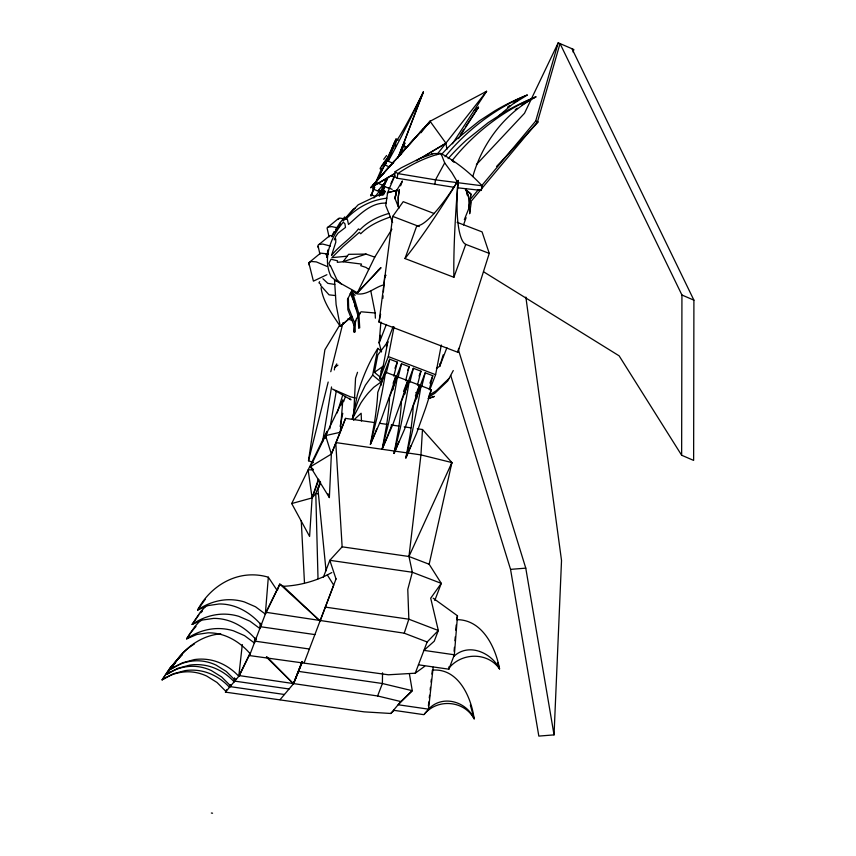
<?xml version="1.0" encoding="UTF-8"?>
<svg xmlns="http://www.w3.org/2000/svg" width="856" height="856" viewBox="0 0 856 856"><rect width="100%" height="100%" fill="white"/><g stroke="black" fill="none" stroke-linecap="round" stroke-linejoin="round"><path stroke-width="1.28" d="M572.011 48.739L693.906 300.167L693.628 460.4L681.644 455.242L681.932 295.01L560.038 43.581L537.504 121.83L469.965 202.701M382.536 672.848L382.397 683.516L377.603 695.971L239.348 675.609L225.438 692.13L364.217 711.86L390.785 713.476L394.413 710.17M469.709 213.529L469.869 208.821M353.646 415.481L355.55 378.181L357.53 372.296M450.727 375.484L510.55 569.368L538.831 736.096L554.046 734.876L561.525 560.498L525.862 297.053M313.168 469.323L310.407 466.777L331.368 454.065L340.249 432.291L342.817 400.105L310.407 466.777L329.367 497.561L331.368 454.065L345.546 418.381L374.233 422.532M417.268 428.76L422.479 429.509L420.949 454.9L408.965 556.496L412.335 572.257L407.777 589.388L408.836 619.198L404.225 633.183L266.034 612.308L249.535 655.578L388.378 674.785L415.246 673.201L424.683 666.31M325.366 438.24L325.569 435.608L340.249 432.291L345.546 418.381M199.78 621.199L194.836 626.549L186.619 638.865C195.082 632.958 205.087 629.278 215.412 628.636A46.78 41.933 1.1 0 1 233.367 630.776L244.495 635.612L254.35 642.942L254.778 637.667M205.28 606.765L200.336 612.126L192.119 624.441C200.582 618.535 210.587 614.854 220.912 614.212A46.78 41.933 1.1 0 1 238.856 616.352L249.984 621.188L259.85 628.518L260.278 623.243M205.205 599.361L197.618 610.018C206.082 604.111 216.087 600.431 226.401 599.788A46.78 41.933 1.1 0 1 244.356 601.928L255.484 606.765L265.349 614.094L268.324 577.212A51.328 47.241 5.7 0 0 248.112 575.018C226.53 576.634 207.462 591.122 197.618 610.018L207.922 605.609L219.018 603.983A46.78 39.932 40.7 0 1 236.042 606.915C245.854 610.563 254.435 617.026 261.208 624.944M418.445 664.802L448.854 669.199L449.058 666.663M454.097 651.288L454.418 647.339M454.943 640.759L455.264 636.8M455.799 630.219L456.216 624.944M448.854 669.199L454.354 654.776L457.5 615.796L433.147 598.173M380.899 322.038L379.165 343.031L381.509 351.955M382.857 298.434L383.071 295.812M383.392 291.875L384.59 277.451L385.521 275.044M393.054 163.293L388.185 161.185A78.795 3.467 -64.2 0 0 395.301 148.184L395.825 141.882A98.868 5.906 -64.8 0 0 407.071 123.168L409.51 118.706A98.868 5.906 -64.8 0 0 423.378 91.988L397.976 157.964M439.973 363.586L439.738 366.25L436.421 368.412M353.87 331.914L354.63 325.023M319.93 254.275L317.94 245.351L329.624 235.732L331.764 235.486M338.174 219.436L339.639 218.066L344.016 218.751M175.052 662.608L170.205 667.755L162.094 679.878L173.244 673.8L185.142 670.601A46.78 45.25 -2.3 0 1 203.225 671.446C213.337 673.94 222.464 679.675 229.504 687.304L229.793 684.661M182.328 654.861L174.849 662.244L166.727 674.368L177.888 668.301L189.786 665.091A46.78 45.25 -2.3 0 1 207.858 665.936C217.98 668.429 227.097 674.164 234.137 681.793L234.576 677.824M194.333 644.033C184.479 649.875 176.785 658.842 171.371 668.857L182.521 662.79L194.419 659.58A46.78 45.25 -2.3 0 1 212.502 660.425C222.614 662.918 231.741 668.654 238.781 676.283L242.302 644.536M428.396 705.879L428.845 701.909M429.284 697.94L429.573 695.286M430.161 690L430.45 687.357M431.039 682.061L431.338 679.418M431.927 674.121L432.366 670.152C458.324 667.862 471.335 697.287 474.149 718.847C464.252 700.518 437.823 698.228 424.469 713.99M393.482 710.266L423.891 714.674L428.535 709.164L433.19 667.209M326.254 436.774L326.853 431.499L291.714 503.553L309.594 536.445L312.087 497.914L308.149 469.869L313.371 469.816M457.104 222.314L482.056 231.88L489.258 253.387L457.874 352.308L379.026 322.091L392.722 216.386L403.219 201.663L434.195 213.54M469.612 213.7L471.217 202.391M468.917 208.169L470.864 194.098L466.156 190.118M399.292 189.7L398.2 197.34L398.318 206.424M399.377 189.529L398.286 197.169L398.415 206.243M313.446 462.647L308.513 460.763L324.873 349.804L339.618 325.301M395.055 198.827L396.767 190.246L387.618 192.707L385.735 205.547L392.615 222.496M387.34 193.253L394.98 175.33M433.083 153.802L420.243 158.253L401.282 167.797L395.087 171.724L394.381 176.379L397.152 178.241L453.594 187.229M397.152 178.241L397.858 173.586C410.955 164.534 425.475 157.354 440.968 153.481C456.409 161.763 470.158 172.966 482.056 185.773L481.35 190.428L457.361 187.774M434.805 184.511L435.511 179.856L444.692 162.929L440.968 153.481L431.681 153.599M457.532 186.608L458.056 183.12L451.85 172.634L444.692 162.929M342.036 405.252L342.817 400.105M326.618 257.41L327.024 254.928M327.441 252.445L327.848 249.963M322.552 441.889L331.54 386.966M334.322 369.963L334.75 367.352L336.772 363.918M329.795 428.792L336.344 390.614M379.615 340.453L379.165 343.031L386.324 324.499M380.064 337.874L380.513 335.295M326.393 434.056L326.853 431.499M377.817 348.349L371.975 358.268A57.941 16.617 -70.2 0 0 357.369 394.884L352.426 418.777A39.183 9.651 -71.6 0 1 359.852 396.628L365.394 385.2L372.67 375.078L377.817 348.349L381.519 351.442M380.631 377.464L374.457 372.339L377.796 354.983L387.843 341.737L383.135 366.25L381.188 371.279M382.236 379.711L379.754 378.759L381.69 368.669M353.817 413.716L352.426 418.777L360.793 403.123A34.946 11.374 -59 0 1 368.433 392.818L373.665 387.361L381.016 382.022L381.744 378.202M381.123 385.179L382.557 377.731L389.715 359.21L397.323 362.131L393.814 376.137M379.754 378.759L388.314 356.578L394.028 326.885M392.947 389.715L394.381 382.268L401.539 363.747L409.147 366.657L405.626 380.663M404.77 394.242L406.204 386.794L413.352 368.273L420.97 371.194L417.45 385.2M416.594 398.778L418.028 391.331L425.175 372.799L432.794 375.72L429.273 389.726M429.894 389.491L435.608 374.693L441.311 345M340.132 426.416L342.764 413.33M379.026 322.091L380.61 314.238M457.874 352.308L458.656 348.381M434.773 600.473L441.289 583.375L429.156 564.243L451.915 462.572L422.479 429.509M394.851 198.496L396.767 190.246L394.948 198.314L398.885 208.265M308.513 460.763L328.18 382.033M330.769 371.707L343.021 322.669M386.195 373.216L389.715 359.21M398.019 377.753L401.539 363.747M409.831 382.279L413.352 368.273M421.655 386.805L425.175 372.799M354.32 332.342L354.106 325.665L355.572 320.433M355.272 331.903L355.015 323.878L356.481 318.646L357.926 316.902M384.023 194.109L385.072 191.081L382.835 194.965A8.325 0.888 -68.3 0 0 383.595 190.524L381.712 194.483M481.832 185.538L535.696 121.049L558.219 42.8L573.83 49.52L573.092 52.077M443.194 354.876L439.738 366.25L446.896 347.718M386.345 346.659L387.843 341.737M337.157 412.956L342.7 395.215M318.357 479.189L312.087 497.914L291.714 503.553M382.172 169.017L381.862 170.184L388.988 156.124M379.294 196.056L380.695 192.654L379.807 194.579M343.609 401.657L345.482 396.328M463.524 224.935L466.103 217.691M404.984 258.544L416.851 225.631A64.778 13.386 -59.2 0 0 458.153 180.456A67.678 15.643 -83.9 0 0 465.75 244.377L453.883 277.28L404.984 258.544A128.839 15.408 -58.8 0 0 458.153 180.456A132.744 12.455 -85 0 0 453.883 277.28M318.892 479.531L312.087 497.914L315.789 493.527L320.454 481.404M280.062 699.684L293.447 683.794L302.543 661.602M383.702 159.344L386.58 155.514M400.576 185.838L402.427 180.991L396.681 190.417L387.618 192.707M304.222 662.608L336.066 578.881M277.483 590.105L279.773 584.092L320.069 621.007L333.701 585.119L327.302 574.943C313.628 581.738 298.53 585.622 283.272 586.307L279.773 584.092L266.034 612.308M326.05 570.824L317.95 489.268L320.583 482.377M323.311 577.383L329.817 560.316L342.143 546.824L335.755 442.563L420.949 454.9L451.915 462.572L450.502 466.285M415.246 673.201L427.144 641.979L438.325 630.508L430.707 598.183L441.289 583.375L412.335 572.257L329.817 560.316L336.023 578.998M456.58 618.192L457.5 615.796M388.934 432.419L390.197 429.124M386.452 343.909L393.118 326.65M385.564 372.189L377.764 392.39L377.582 395.782A39.558 3.948 -81.2 0 1 374.575 421.88L370.391 444.414L381.07 419.836L390.058 394.798A56.806 5.789 -71.3 0 0 395.868 376.137L385.564 372.189A58.561 3.916 -79.3 0 1 382.172 391.781L376.843 418.22L370.391 444.414L374.992 433.297M394.948 368.305L397.323 362.131M393.118 383.274L395.868 376.137M397.377 376.726L389.576 396.916L389.405 400.308A39.558 3.948 -81.2 0 1 386.398 426.406L382.215 448.94L392.893 424.373L401.881 399.335A56.806 5.789 -71.3 0 0 407.691 380.674L397.377 376.726A58.561 3.916 -79.3 0 1 393.995 396.307L388.667 422.746L382.215 448.94L386.805 437.833M407.724 370.37L409.147 366.657M403.561 391.363L407.691 380.674M409.2 381.252L401.4 401.453L401.229 404.845A39.558 3.948 -81.2 0 1 398.222 430.943L394.038 453.477L404.706 428.899L413.694 403.861A56.806 5.789 -71.3 0 0 419.515 385.2L409.2 381.252A58.561 3.916 -79.3 0 1 405.808 400.843L400.48 427.283L394.038 453.477L397.355 445.548M419.065 376.126L420.97 371.194M415.385 395.9L419.515 385.2M421.024 385.789L413.223 405.979L413.041 409.371A39.558 3.948 -81.2 0 1 410.035 435.469L405.862 458.003L416.53 433.436L425.518 408.398A56.806 5.789 -71.3 0 0 431.328 389.737L421.024 385.789A58.561 3.916 -79.3 0 1 417.632 405.37L412.303 431.809L405.862 458.003L409.179 450.074M429.926 383.135L432.794 375.72M428.578 396.863L431.328 389.737M389.63 167.016L385.179 165.09L386.666 161.26L375.955 182.339M302.05 661.667L293.447 683.794L266.387 657.087M294.657 681.055L302.264 661.517M380.813 192.343L373.034 188.983L374.307 185.72M379.08 195.66L380.567 191.669M375.41 432.237L376.694 428.974M387.233 436.774L388.517 433.51M302.147 661.635L293.447 683.794L266.858 656.777M389.459 154.936L396.028 139.036L398.254 139.999M317.95 489.268L320.369 483.201M464.348 219.65L469.013 207.987L470.961 193.916L465.3 189.144M385.179 165.09L396.028 139.036M379.775 194.644L380.032 193.98L379.262 195.617M399.966 154.979L404.92 142.888L403.508 146.087M397.783 444.478L399.057 441.3M409.596 449.015L410.88 445.837M387.147 178.733L386.602 180.124L387.426 178.519M380.695 192.868L385.371 181.996L378.331 190.406L380.695 192.868L387.586 177.566M388.185 161.185L389.491 157.814L388.421 159.879L387.618 159.537M400.843 150.581L403.123 145.028A98.868 0.984 -68.5 0 1 410.72 124.751L412.539 120.011A98.868 0.984 -68.5 0 1 423.378 91.988A78.795 3.467 -64.2 0 1 400.972 137.324L395.301 148.184M388.421 159.879L395.825 141.882L395.033 141.529L393.214 145.456L393.311 147.949M398.671 155.835L403.123 145.028L406.686 147.542M380.257 194.344L387.993 177.374M381.145 195.008L384.783 186.533L381.284 194.847M378.652 178.112L382.3 169.456L380.439 167.979A16.981 1.327 -51.7 0 1 387.5 157.793L388.924 155.963M373.858 188.555L371.172 194.644A78.795 1.445 -65.6 0 0 371.204 195.575L374.746 187.186M384.365 184.094L384.804 183.056M379.754 195.243L381.23 191.68L380.428 194.012M375.335 183.312L381.519 168.867M380.053 194.783L381.605 191.059L380.899 193.189M380.235 194.612L381.83 190.76L381.188 192.75M385.082 182.97L385.542 181.9M383.049 186.105L385.724 181.172L383.36 180.156M373.034 188.983L374.981 184.554M382.707 186.876L382.044 188.384M334.075 231.612L331.796 236.695C333.573 231.837 338.88 228.969 340.506 223.245L339.511 223.48L335.541 229.665M342.143 546.824L408.965 556.496L451.915 462.572M387.436 158.071L395.033 141.529M428.984 123.628L430.076 121.274L486.593 91.303L452.428 143.776M374.211 187.796L374.511 187.154M390.957 183.441L394.242 176.55M558.219 42.8L524.503 113.281L476.396 164.62M391.909 229.162L374.757 257.132L357.391 292.773L334.514 279.987L336.108 304.608L340.292 326.393L351.837 316.367M225.438 692.13L226.583 689.786M265.349 614.094L277.002 590.18L268.324 577.212M229.504 687.304L230.639 684.982M261.679 624.377L260.534 626.731L314.89 634.596M259.85 628.518L261.422 625.287M234.137 681.793L235.272 679.471M235.86 678.765L234.715 681.119L289.071 688.984M256.179 638.801L255.035 641.155L309.401 649.019M254.35 642.942L256.447 638.64M238.781 676.283L250.262 652.807M239.348 675.609L250.241 653.331M382.825 194.558L383.114 193.98M382.29 192.429L381.123 192.525M382.835 194.965L384.43 190.781L384.087 191.38L383.178 190.984L383.552 192.611M453.273 370.541L447.752 380.909L435.009 393.118L428.546 397.216M371.793 194.601L371.204 195.575M383.531 284.898C374.393 287.455 366.593 295.898 356.021 293.672L352.03 290.516L347.525 299.386L347.846 309.744L354.106 325.665M350.179 293.918L351.195 292.164L355.176 295.32M381.573 166.62L387.907 157.772M319.62 281.71L318.967 282.822L320.872 284.492L320.519 285.337L329.046 294.839L335.531 295.566M428.064 124.58L430.076 121.274L445.944 143.23L446.939 149.201M384.59 277.451L385.97 275.236M458.463 138.608L478.504 107.214L474.256 110.445M460.239 134.799L463.888 129.277M465.354 127.073L478.504 107.214L474.866 110.552M339.511 223.48L344.754 216.857M421.002 132.744L430.076 121.274L398.393 156.391L401.528 154.059M436.86 154.69L486.593 91.303L484.582 92.705M198.892 614.79L192.119 624.441L202.423 620.033L213.519 618.407A46.78 39.932 40.7 0 1 230.542 621.338C240.354 624.987 248.936 631.45 255.719 639.368M373.944 198.004L379.251 191.487M470.714 198.849L478.408 189.636M390.785 713.476L400.822 701.556L412.282 690.696L409.403 673.865M394.177 161.153L370.723 187.667L394.712 173.747M430.076 121.274L370.723 187.667L394.648 173.533M420.029 132.412L423.624 128.496M425.175 126.709L426.93 124.794M409.724 143.829L420.317 132.198M398.286 156.584L413.705 139.592M389.48 166.46L403.786 150.688M382.45 174.41L393.867 161.784M377.753 179.717L383.948 172.88M373.066 185.024L374.029 183.976M375.41 182.371L377.336 180.274M180.509 656.113L170.772 667.723L166.727 674.368C174.859 668.921 184.607 665.904 194.408 666.321A46.78 43.239 57.4 0 1 211.314 670.537L221.629 676.957L230.649 685.945M175.876 661.624L170.74 667.124L162.094 679.878C170.216 674.432 179.963 671.414 189.775 671.821A46.78 43.239 57.4 0 1 206.671 676.037L216.996 682.457L226.005 691.455M496.544 166.492L538.296 121.937M380.792 267.875L357.391 292.773L380.888 267.703L377.956 270.4M383.97 192.793L385.007 191.776M200.625 612.896L202.465 611.109M196.045 626.421L190.128 633.258L186.619 638.865L196.934 634.457L208.019 632.83A46.78 39.932 40.7 0 1 225.042 635.762C234.854 639.411 243.436 645.873 250.22 653.791M448.94 378.566L436.196 390.775L429.733 394.873M338.741 218.312L327.056 227.931L329.057 236.855L329.624 235.732M359.723 327.88L358.889 313.906L361.157 311.798L375.153 312.986L375.367 318.175M358.75 328.394L357.99 315.682L360.258 313.574M353.549 420.168L361.146 413.234L361.467 420.992M499.123 115.507L512.519 104.218L527.221 95.091L518.886 98.536A219.115 215.348 -44.6 0 0 494.715 110.927L479.414 120.846L457.949 138.041A230.756 226.797 -44.6 0 0 441.182 154.818M449.539 667.413C462.454 652.39 487.974 652.122 499.54 668.921C495.624 647.211 482.195 619.37 456.644 619.68M350.928 317.105L340.292 326.393C332.363 314.43 323.076 302.254 321.075 287.755M427.957 709.838C441.407 694.163 466.413 700.978 474.149 718.847L470.34 705.002M453.669 656.563C468.403 642.385 491.483 652.54 499.54 668.921L497.614 662.533M507.587 107.118L509.662 105.598M515.237 109.728L517.324 108.209M374.457 372.339L383.135 366.25M334.75 367.352L337.917 365.17M513.921 102.72L518.255 99.992M521.529 105.245L528.045 101.158M422.062 157.558L445.944 143.23L416.305 160.735M355.272 208.104L353.346 209.131L343.085 220.837L358.193 204.777L379.251 194.751M327.302 574.943L331.818 572.568M388.934 213.411C378.277 216.504 367.695 221.544 359.916 229.836L358.45 228.927C350.575 238.952 339.297 245.49 331.507 255.473L335.766 242.323L335.766 239.017L334.257 239.808L335.862 236.267L338.077 233.1L345.492 227.439L344.936 223.791L343.267 222.186C330.983 236.77 322.027 258.341 331.176 276.788L336.472 281.164M390.379 216.975C379.636 220.73 368.84 225.503 360.708 233.763L359.381 232.351L342.967 246.689L331.903 257.635L347.215 256.19M428.546 398.629L434.399 396.424L428.043 398.5M374.757 257.132L366.058 254.082L343.053 261.733L337.328 262.343L337.499 260.791L331.058 259.229L328.929 263.241L330.138 266.269L330.459 265.799L336.825 279.548L341.351 284.106M327.966 227.086L331.85 226.637L336.922 227.707M318.849 244.506L322.733 244.056L330.47 246.089M386.816 198.218C371.162 199.812 356.299 207.933 345.642 219.468L346.926 218.965L347.525 219.949L348.51 224.475C359.349 215.156 370.498 202.433 386.099 203.129M220.805 633.825C199.501 635.505 181.247 650.496 171.371 668.857C179.493 663.411 189.24 660.393 199.052 660.811A46.78 43.239 57.4 0 1 215.947 665.026L226.273 671.446L235.282 680.434M510.55 569.368L525.777 568.149L554.046 734.876M366.058 254.082L348.617 254.328L343.053 261.733L361.5 264.065L360.75 265.702L366.09 267.457L368.765 269.426M378.331 190.406L381.894 190.514M404.064 146.665L406.964 147.168M334.803 284.438L327.827 283.357L322.937 278.767M482.056 185.773L435.511 179.856L397.858 173.586L395.087 171.724M379.454 423.281L387.276 424.416M391.192 424.983L399.014 426.117M404.225 426.877L410.752 427.818M318.411 493.901L315.789 493.527L318.015 578.731M325.355 607.118L408.836 619.198L438.325 630.508L434.249 641.197L423.934 650.378L454.354 654.776M298.915 671.436L382.397 683.516L412.282 690.696L398.126 704.755L428.535 709.164M230.071 686.619L284.438 694.494M211.346 813.029L212.566 813.2M328.415 253.975L320.508 253.151L308.813 262.771L309.358 265.424M477.552 189.615L481.35 190.428M355.411 397.997L350.318 396.788L332.449 389.041L350.981 399.795L349.269 398.286M377.603 695.971L400.822 701.556M392.722 216.386L419.301 226.573M465.75 244.377L489.258 253.387M347.857 318.871L352.586 320.679M388.314 356.578L435.608 374.693M415.834 392.594L418.327 393.546M408.965 556.496L429.156 564.243M404.225 633.183L427.144 641.979M327.452 254.243L325.772 253.59L327.227 256.982M535.696 121.049L537.504 121.83M681.932 295.01L693.906 300.167M391.203 175.833L394.349 177.192M377.068 182.82L382.621 185.217M384.098 186.244L389.341 188.502M381.605 192.129L383.424 192.921M371.172 194.644L374.821 196.227M388.496 187.774L392.155 189.379M483.576 271.78L619.134 355.839L681.644 455.242M327.013 266.419L316.324 261.893L311.37 261.487L308.813 262.771L313.414 281.132L326.906 274.712M372.67 375.078L381.016 382.022M452.043 160.489L453.958 162.266M283.272 586.307L320.069 621.007M403.914 145.37L406.172 148.334M317.811 246.539L318.486 248.005M350.404 293.522L356.556 307.636M355.015 323.878L348.681 308.096L348.36 297.738M354.555 305.068L356.021 308.781M328.051 493.848L329.367 497.561M468.628 196.848L465.974 188.973L467.151 195.061M466.263 190.278L468.532 197.03L469.313 207.387M325.569 435.608L331.368 454.065M458.474 350.029L525.777 568.149M352.03 290.516L358.889 313.906M351.195 292.164L357.99 315.682M370.851 291.222L375.153 312.986M301.248 520.641L304.479 582.925M391.845 424.737A37.707 2.557 -69.3 0 1 390.614 428.021M445.067 156.723A222.902 212.181 -86.9 0 1 527.178 94.973M452.139 160.575A222.902 212.181 -86.9 0 1 535.877 96.814M448.116 158.638A230.756 226.797 -44.6 0 1 466.648 139.892L488.113 122.697L503.414 112.778A219.115 215.348 -44.6 0 1 527.585 100.387L535.92 96.942C512.359 109.311 493.441 129.673 481.703 153.459A135.687 129.834 88.7 0 0 472.801 176.561M380.364 168.942A16.981 1.327 -51.7 0 1 380.439 167.979M381.84 194.633A6.185 0.845 -65.7 0 1 382.932 194.515"/></g></svg>
